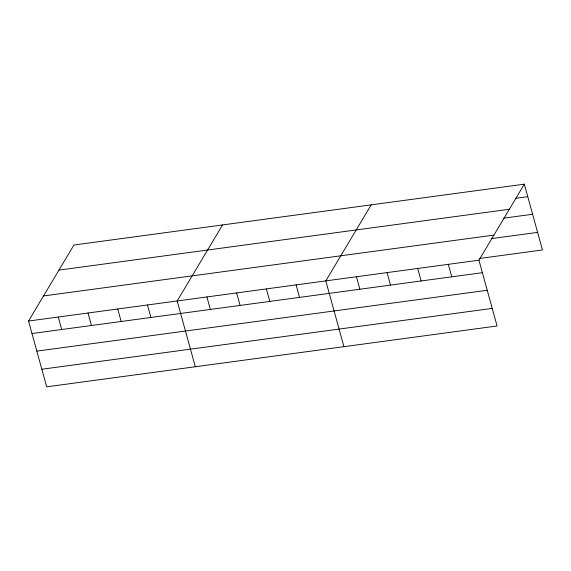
<?xml version="1.0" encoding="UTF-8"?>
<svg xmlns="http://www.w3.org/2000/svg" width="571" height="571" viewBox="0 0 571 571"><rect width="100%" height="100%" fill="white"/><g stroke="black" fill="none" stroke-linecap="round" stroke-linejoin="round"><path stroke-width="0.86" d="M524.328 184.169L478.948 260.19L497.07 325.984L46.672 386.831L28.55 321.038L73.93 245.016L524.328 184.169L542.45 249.962L479.447 258.477M222.562 224.938L177.181 300.953L195.303 366.753M371.193 204.861L325.813 280.875L343.935 346.668M515.52 198.33L527.768 196.674M58.956 270.104L509.353 209.257M503.736 218.158L532.615 214.261M43.524 295.949L493.922 235.102M491.231 238.642L537.604 232.376M28.55 321.038L478.948 260.19M31.99 333.535L482.388 272.688M36.837 351.122L487.234 290.275M41.826 369.244L492.223 308.397M448.321 264.323L451.761 276.828M417.694 268.463L421.134 280.968M387.067 272.603L390.507 285.1M356.44 276.735L359.88 289.24M296.085 284.893L299.532 297.391M266.357 288.905L269.805 301.409M236.637 292.923L240.077 305.428M206.909 296.941L210.349 309.439M147.454 304.971L150.901 317.476M117.726 308.99L121.173 321.487M88.005 313.001L91.446 325.506M58.278 317.019L61.718 329.524"/></g></svg>
